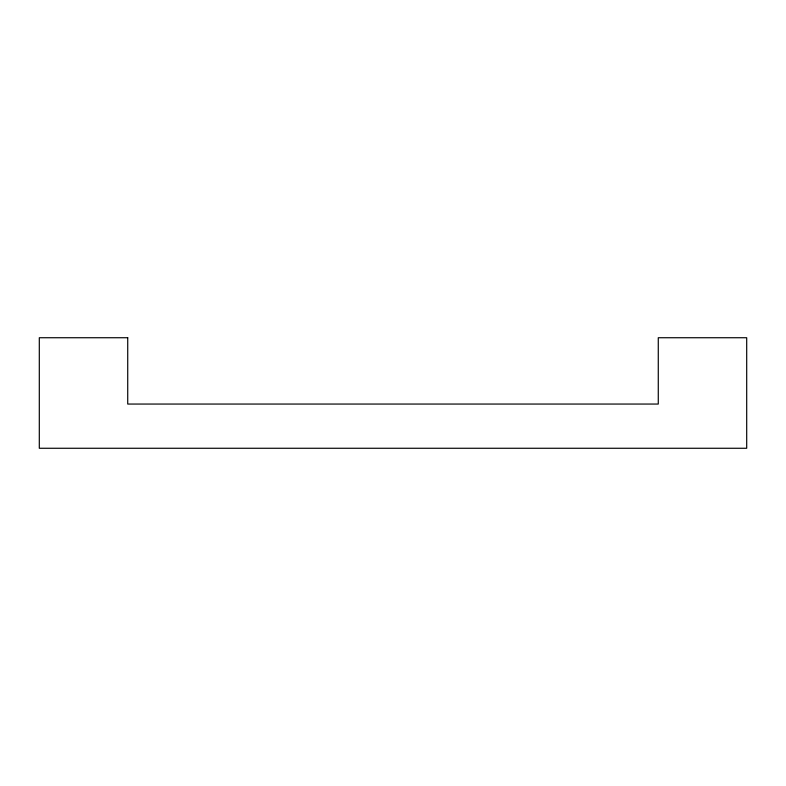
<?xml version="1.0" encoding="UTF-8"?>
<svg xmlns="http://www.w3.org/2000/svg" width="786" height="786" viewBox="0 0 786 786"><rect width="100%" height="100%" fill="white"/><g stroke="black" fill="none" stroke-linecap="round" stroke-linejoin="round"><path stroke-width="1.18" d="M127.725 337.734L39.3 337.734L39.3 448.266L746.7 448.266L746.7 337.734L658.275 337.734L658.275 404.053L127.725 404.053L127.725 337.734"/></g></svg>
